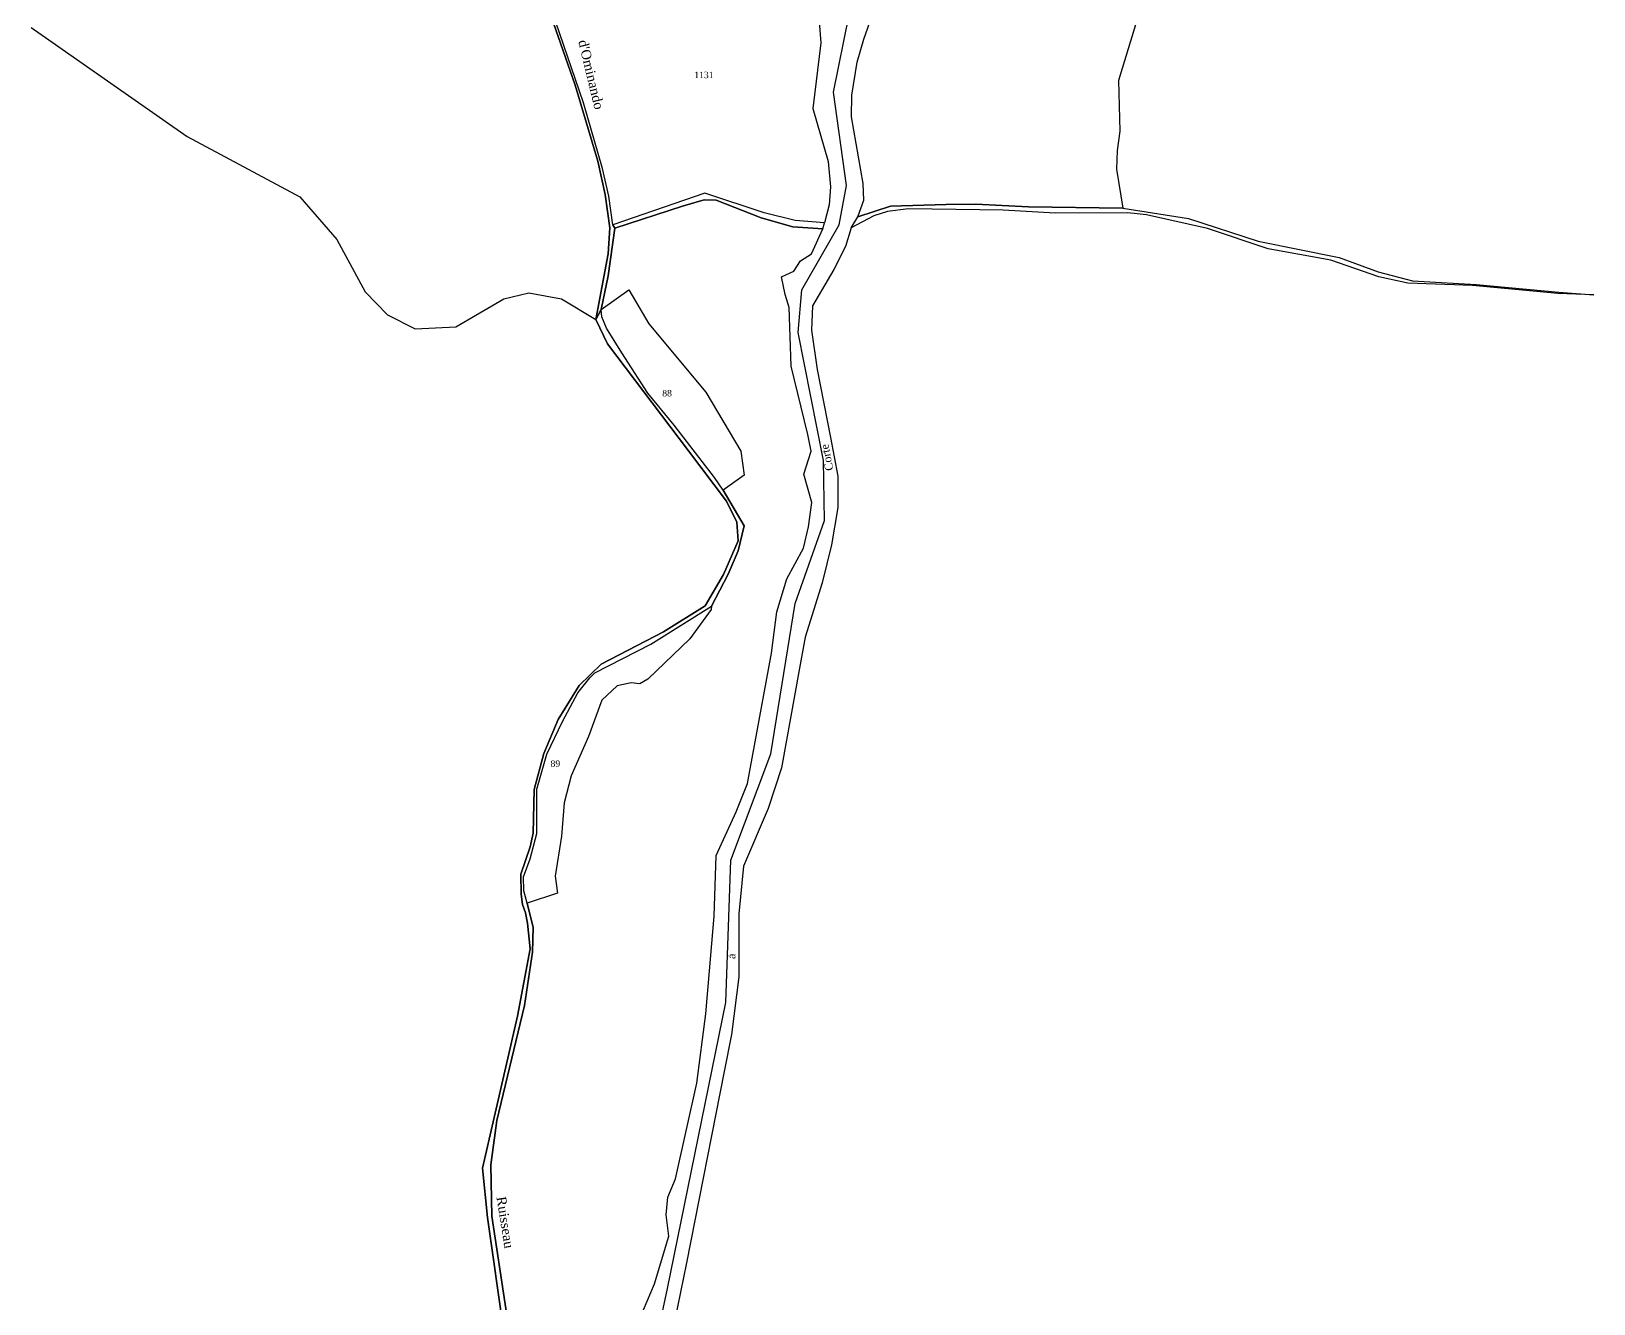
# Model space of a CAD drawing. Extents: x 1206804 to 1210977, y 6152742 to 6157901.
# Drawn here: x 1207162.7 to 1207650.8, y 6156109.7 to 6156507 of the extents above; entities that cross this region are included whole.
import ezdxf

# ---------------------------------------------------------------- set-up
doc = ezdxf.new("R2010")
doc.units = 0
doc.linetypes.add('CONTINU', pattern=[0])
for name, color, linetype in [('1LIEUDIT', 7, 'CONTINU'), ('1PARCELLE', 7, 'CONTINU'), ('1SECTION', 7, 'CONTINU'), ('1SUBDSECT', 7, 'CONTINU'), ('1TRONFLUV', 7, 'CONTINU'), ('1ZONCOMM', 7, 'CONTINU'), ('3PARCELLETEX', 7, 'CONTINU'), ('3TRONFLUVTEX', 7, 'CONTINU'), ('3ZONCOMMTEX', 7, 'CONTINU')]:
    doc.layers.add(name, color=color, linetype=linetype)
doc.styles.get("Standard").update_dxf_attribs({"font": 'Times New Roman'})

msp = doc.modelspace()

# ---------------------------------------------------------------- linework, layer by layer
at = {"layer": '1LIEUDIT'}
msp.add_lwpolyline([(1207323.56, 6156516.11), (1207332.62, 6156490.2), (1207339.66, 6156466.45), (1207341.95, 6156456.09), (1207343.5, 6156445.65), (1207342.91, 6156437.52), (1207339.12, 6156417.03), (1207342.78, 6156409.38), (1207368, 6156375.99), (1207379.91, 6156360.3), (1207383.16, 6156353.73), (1207383.54, 6156347.85), (1207378.99, 6156337.34), (1207373.19, 6156327.59), (1207360.26, 6156319.46), (1207340.72, 6156309.36), (1207333.84, 6156302.74), (1207327.34, 6156292.05), (1207322.86, 6156281.52), (1207319.83, 6156270.28), (1207319.46, 6156256.59), (1207318.58, 6156252.39), (1207315.63, 6156243.79), (1207315.72, 6156237.61), (1207316.22, 6156234.28), (1207317.11, 6156231.78), (1207317.77, 6156228.49), (1207318.6, 6156220.46), (1207314.66, 6156199.5), (1207303.73, 6156151.95), (1207305.21, 6156136.57), (1207310.39, 6156100.77)], dxfattribs=at)
at = {"layer": '1PARCELLE'}
for points in [[(1207510.31, 6156517.62), (1207502.36, 6156491.6), (1207502.73, 6156475.82), (1207501.96, 6156469.75), (1207501.69, 6156463.96), (1207503.68, 6156451.74), (1207524.18, 6156448.54), (1207545.98, 6156441.43), (1207571.26, 6156436.32), (1207583.51, 6156431.9), (1207594.23, 6156429.06), (1207614.07, 6156427.91), (1207639.88, 6156425.52), (1207650.8, 6156424.75), (1207639.53, 6156425.13), (1207612.95, 6156427.6), (1207592.69, 6156428.31), (1207583.66, 6156430.38), (1207568.68, 6156435.52), (1207549.09, 6156439.12), (1207530.2, 6156445.42), (1207511.1, 6156449.73), (1207505.29, 6156450.27), (1207482.57, 6156450.26), (1207466.34, 6156451.18), (1207436.79, 6156451.56), (1207430.17, 6156450.76), (1207425.94, 6156449.43), (1207418.85, 6156445.61), (1207417.1, 6156439.78), (1207413.41, 6156432.63), (1207406.72, 6156421.23), (1207406.45, 6156413.66), (1207408.21, 6156401.43), (1207412.38, 6156380.21), (1207414.64, 6156368.1), (1207414.65, 6156358.29), (1207412.75, 6156346.64), (1207409.78, 6156334.79), (1207404.49, 6156317.83), (1207402.71, 6156308.16), (1207397.08, 6156276.96), (1207392.93, 6156264.3), (1207385.23, 6156246.31), (1207383.71, 6156231.4), (1207383.78, 6156211.77), (1207381.44, 6156193.75), (1207379.15, 6156182.18), (1207367.38, 6156122.44), (1207357.13, 6156072.05)], [(1207510.31, 6156517.62), (1207502.36, 6156491.6), (1207502.73, 6156475.82), (1207501.96, 6156469.75), (1207501.69, 6156463.96), (1207503.68, 6156451.74), (1207474.26, 6156452.16), (1207457.75, 6156452.99), (1207448.48, 6156452.97), (1207431.18, 6156452.42), (1207420.9, 6156449.06), (1207422.77, 6156454.31), (1207422.61, 6156459.44), (1207418.91, 6156480.26), (1207419.1, 6156487.09), (1207420.67, 6156497.37), (1207422.75, 6156504.53), (1207427.27, 6156517.39)], [(1207408.85, 6156509.95), (1207409.37, 6156503.35), (1207406.9, 6156482.86), (1207411.7, 6156466.32), (1207412.4, 6156458.39), (1207411.92, 6156452.78), (1207410.48, 6156447.2), (1207401.32, 6156447.9), (1207391.64, 6156450.27), (1207373.16, 6156456.42), (1207373.16, 6156456.42), (1207344.42, 6156446.6), (1207343.11, 6156455.57), (1207341.13, 6156464.21), (1207335.19, 6156484.71), (1207326.63, 6156509.88)], [(1207350.55, 6156099.62), (1207357.36, 6156115.84), (1207361.93, 6156130.76), (1207361.04, 6156137.44), (1207361.61, 6156142.97), (1207363.96, 6156148.62), (1207370.67, 6156178.57), (1207373.43, 6156200.16), (1207376.04, 6156230.66), (1207376.68, 6156249.66), (1207382.94, 6156263.24), (1207386.5, 6156272.07), (1207393.95, 6156312.83), (1207395.64, 6156325.71), (1207398.71, 6156336.01), (1207403.96, 6156345.6), (1207405.5, 6156352.29), (1207406.59, 6156359.85), (1207404.1, 6156368.7), (1207406.3, 6156375.94), (1207405.33, 6156381.11), (1207400.15, 6156402.4), (1207399.49, 6156420.71), (1207398.2, 6156424.85), (1207397.13, 6156430.35), (1207400.91, 6156432.15), (1207403.04, 6156435.28), (1207406.43, 6156437.5), (1207409.98, 6156445.31), (1207400.62, 6156445.9), (1207390.71, 6156448.8), (1207376.71, 6156454.27), (1207372.91, 6156454.35), (1207366.14, 6156452.4), (1207344.99, 6156445.57), (1207342.95, 6156430.63), (1207340.7, 6156420.16), (1207349.35, 6156426.23), (1207355.6, 6156415.7), (1207373.43, 6156394.31), (1207384.43, 6156375.91), (1207385.45, 6156368.45), (1207378.81, 6156363.72), (1207385.39, 6156352.53), (1207383.54, 6156344.74), (1207380.41, 6156337.52), (1207375.26, 6156327.53), (1207375.14, 6156326.46), (1207368.45, 6156317.33), (1207355.38, 6156304.7), (1207352.83, 6156303.25), (1207350.13, 6156303.5), (1207345.77, 6156302.61), (1207341, 6156298.19), (1207336.76, 6156286.77), (1207331.37, 6156274.5), (1207329.2, 6156266.07), (1207328.38, 6156255.64), (1207326.43, 6156243.13), (1207327.1, 6156237.84), (1207317.6, 6156234.78), (1207319.5, 6156227.2), (1207319.26, 6156219.45), (1207316.77, 6156202.76), (1207308.19, 6156166.87), (1207306.24, 6156153.06), (1207306.65, 6156137), (1207312.28, 6156099.26)]]:
    msp.add_lwpolyline(points, dxfattribs=at)
for points in [[(1207340.7, 6156420.16), (1207349.35, 6156426.23), (1207355.6, 6156415.7), (1207373.43, 6156394.31), (1207384.43, 6156375.91), (1207385.45, 6156368.45), (1207378.81, 6156363.72), (1207376.13, 6156367.62), (1207363.56, 6156383.96), (1207355.32, 6156394.02), (1207347.23, 6156406.64), (1207342.38, 6156414.32), (1207340.96, 6156417.88), (1207340.7, 6156420.16)], [(1207375.26, 6156327.53), (1207375.14, 6156326.46), (1207368.45, 6156317.33), (1207355.38, 6156304.7), (1207352.83, 6156303.25), (1207350.13, 6156303.5), (1207345.77, 6156302.61), (1207341, 6156298.19), (1207336.76, 6156286.77), (1207331.37, 6156274.5), (1207329.2, 6156266.07), (1207328.38, 6156255.64), (1207326.43, 6156243.13), (1207327.1, 6156237.84), (1207317.6, 6156234.78), (1207316.56, 6156238.57), (1207316.49, 6156243.02), (1207318.61, 6156248.58), (1207320.66, 6156256.53), (1207320.63, 6156270.36), (1207323.77, 6156281.26), (1207328.69, 6156291.47), (1207333.49, 6156300.39), (1207337.21, 6156305.16), (1207338.8, 6156306.67), (1207356.24, 6156315.65), (1207375.26, 6156327.53)]]:
    msp.add_lwpolyline(points, close=True, dxfattribs=at)
at = {"layer": '1SECTION'}
msp.add_lwpolyline([(1207162.73, 6156508.23), (1207211.41, 6156474.19), (1207246.67, 6156455.32), (1207258.19, 6156441.95), (1207267, 6156425.65), (1207273.99, 6156418.45), (1207282.69, 6156414.06), (1207295.39, 6156414.69), (1207310.31, 6156423.51), (1207318.16, 6156425.3), (1207328.34, 6156423.44), (1207339.12, 6156417.03), (1207342.78, 6156409.38), (1207368, 6156375.99), (1207379.91, 6156360.3), (1207383.16, 6156353.73), (1207383.54, 6156347.85), (1207378.99, 6156337.34), (1207373.19, 6156327.59), (1207360.26, 6156319.46), (1207340.72, 6156309.36), (1207333.84, 6156302.74), (1207327.34, 6156292.05), (1207322.86, 6156281.52), (1207319.83, 6156270.28), (1207319.46, 6156256.59), (1207318.58, 6156252.39), (1207315.63, 6156243.79), (1207315.72, 6156237.61), (1207316.22, 6156234.28), (1207317.11, 6156231.78), (1207317.77, 6156228.49), (1207318.6, 6156220.46), (1207314.66, 6156199.5), (1207303.73, 6156151.95), (1207305.21, 6156136.57), (1207310.39, 6156100.77)], dxfattribs=at)
at = {"layer": '1SUBDSECT'}
msp.add_lwpolyline([(1207310.39, 6156100.77), (1207305.21, 6156136.57), (1207303.73, 6156151.95), (1207314.66, 6156199.5), (1207318.6, 6156220.46), (1207317.77, 6156228.49), (1207317.11, 6156231.78), (1207316.22, 6156234.28), (1207315.72, 6156237.61), (1207315.63, 6156243.79), (1207318.58, 6156252.39), (1207319.46, 6156256.59), (1207319.83, 6156270.28), (1207322.86, 6156281.52), (1207327.34, 6156292.05), (1207333.84, 6156302.74), (1207340.72, 6156309.36), (1207360.26, 6156319.46), (1207373.19, 6156327.59), (1207378.99, 6156337.34), (1207383.54, 6156347.85), (1207383.16, 6156353.73), (1207379.91, 6156360.3), (1207368, 6156375.99), (1207342.78, 6156409.38), (1207339.12, 6156417.03), (1207339.12, 6156417.03), (1207342.91, 6156437.52), (1207343.5, 6156445.65), (1207341.95, 6156456.09), (1207339.66, 6156466.45), (1207332.62, 6156490.2), (1207323.56, 6156516.11)], dxfattribs=at)
at = {"layer": '1TRONFLUV'}
for points in [[(1207323.56, 6156516.11), (1207332.62, 6156490.2), (1207339.66, 6156466.45), (1207341.95, 6156456.09), (1207343.5, 6156445.65), (1207342.91, 6156437.52), (1207339.12, 6156417.03), (1207340.7, 6156420.16), (1207340.7, 6156420.16), (1207342.95, 6156430.63), (1207344.99, 6156445.57), (1207344.42, 6156446.6), (1207343.11, 6156455.57), (1207341.13, 6156464.21), (1207335.19, 6156484.71), (1207326.63, 6156509.88)], [(1207312.28, 6156099.26), (1207306.65, 6156137), (1207306.24, 6156153.06), (1207308.19, 6156166.87), (1207316.77, 6156202.76), (1207319.26, 6156219.45), (1207319.5, 6156227.2), (1207317.6, 6156234.78), (1207316.56, 6156238.57), (1207316.49, 6156243.02), (1207318.61, 6156248.58), (1207320.66, 6156256.53), (1207320.63, 6156270.36), (1207323.77, 6156281.26), (1207328.69, 6156291.47), (1207333.49, 6156300.39), (1207337.21, 6156305.16), (1207338.8, 6156306.67), (1207356.24, 6156315.65), (1207375.26, 6156327.53), (1207380.41, 6156337.52), (1207383.54, 6156344.74), (1207385.39, 6156352.53), (1207378.81, 6156363.72), (1207376.13, 6156367.62), (1207363.56, 6156383.96), (1207355.32, 6156394.02), (1207347.23, 6156406.64), (1207342.38, 6156414.32), (1207340.96, 6156417.88), (1207340.7, 6156420.16), (1207340.7, 6156420.16), (1207339.12, 6156417.03), (1207342.78, 6156409.38), (1207368, 6156375.99), (1207379.91, 6156360.3), (1207383.16, 6156353.73), (1207383.54, 6156347.85), (1207378.99, 6156337.34), (1207373.19, 6156327.59), (1207360.26, 6156319.46), (1207340.72, 6156309.36), (1207333.84, 6156302.74), (1207327.34, 6156292.05), (1207322.86, 6156281.52), (1207319.83, 6156270.28), (1207319.46, 6156256.59), (1207318.58, 6156252.39), (1207315.63, 6156243.79), (1207315.72, 6156237.61), (1207316.22, 6156234.28), (1207317.11, 6156231.78), (1207317.77, 6156228.49), (1207318.6, 6156220.46), (1207314.66, 6156199.5), (1207303.73, 6156151.95), (1207305.21, 6156136.57), (1207310.39, 6156100.77)]]:
    msp.add_lwpolyline(points, dxfattribs=at)
for points in [[(1207344.42, 6156446.6), (1207344.99, 6156445.57), (1207366.14, 6156452.4), (1207372.91, 6156454.35), (1207376.71, 6156454.27), (1207390.71, 6156448.8), (1207400.62, 6156445.9), (1207409.98, 6156445.31), (1207410.48, 6156447.2), (1207401.32, 6156447.9), (1207391.64, 6156450.27), (1207373.16, 6156456.42), (1207344.42, 6156446.6)], [(1207503.68, 6156451.74), (1207524.18, 6156448.54), (1207545.98, 6156441.43), (1207571.26, 6156436.32), (1207583.51, 6156431.9), (1207594.23, 6156429.06), (1207614.07, 6156427.91), (1207639.88, 6156425.52), (1207650.8, 6156424.75), (1207639.53, 6156425.13), (1207612.95, 6156427.6), (1207592.69, 6156428.31), (1207583.66, 6156430.38), (1207568.68, 6156435.52), (1207549.09, 6156439.12), (1207530.2, 6156445.42), (1207511.1, 6156449.73), (1207505.29, 6156450.27), (1207482.57, 6156450.26), (1207466.34, 6156451.18), (1207436.79, 6156451.56), (1207430.17, 6156450.76), (1207425.94, 6156449.43), (1207418.85, 6156445.61), (1207420.9, 6156449.06), (1207431.18, 6156452.42), (1207448.48, 6156452.97), (1207457.75, 6156452.99), (1207474.26, 6156452.16), (1207503.68, 6156451.74)]]:
    msp.add_lwpolyline(points, close=True, dxfattribs=at)
at = {"layer": '1ZONCOMM'}
msp.add_lwpolyline([(1207321.05, 6155924.9), (1207361.5, 6156114.44), (1207379.67, 6156203.71), (1207381.25, 6156248.19), (1207393.71, 6156281.34), (1207401.3, 6156328.3), (1207410.54, 6156354.2), (1207410.15, 6156373.01), (1207402.27, 6156412.9), (1207403.43, 6156426.29), (1207415.11, 6156446.61), (1207417.43, 6156458.82), (1207413.31, 6156488.02), (1207418.24, 6156512.16), (1207427.77, 6156532.51), (1207423.54, 6156550.98), (1207396.67, 6156568.71), (1207392.41, 6156585.03), (1207399.79, 6156653.31), (1207412.93, 6156673.99), (1207425.3, 6156688.83), (1207427.17, 6156701.54)], dxfattribs=at)

# ---------------------------------------------------------------- texts
at = {"layer": '3PARCELLETEX'}
for s, p in [('1131', (1207369.82, 6156492.37)), ('88', (1207359.83, 6156392.99)), ('89', (1207324.93, 6156277.31))]:
    msp.add_text(s, height=2, dxfattribs=at).set_placement(p)
at = {"layer": '3TRONFLUVTEX'}
for s, rotation, p in [("d'Ominando", 283.5, (1207333.58, 6156503.94)), ('Ruisseau', 279.1, (1207308.02, 6156142.91))]:
    msp.add_text(s, height=3, rotation=rotation, dxfattribs=at).set_placement(p)
at = {"layer": '3ZONCOMMTEX'}
for s, rotation, p in [('Corte', 101.1, (1207413.29, 6156370.04)), ('à ', 88, (1207382.66, 6156217.29))]:
    msp.add_text(s, height=2.5, rotation=rotation, dxfattribs=at).set_placement(p)

doc.saveas('drawing.dxf')
